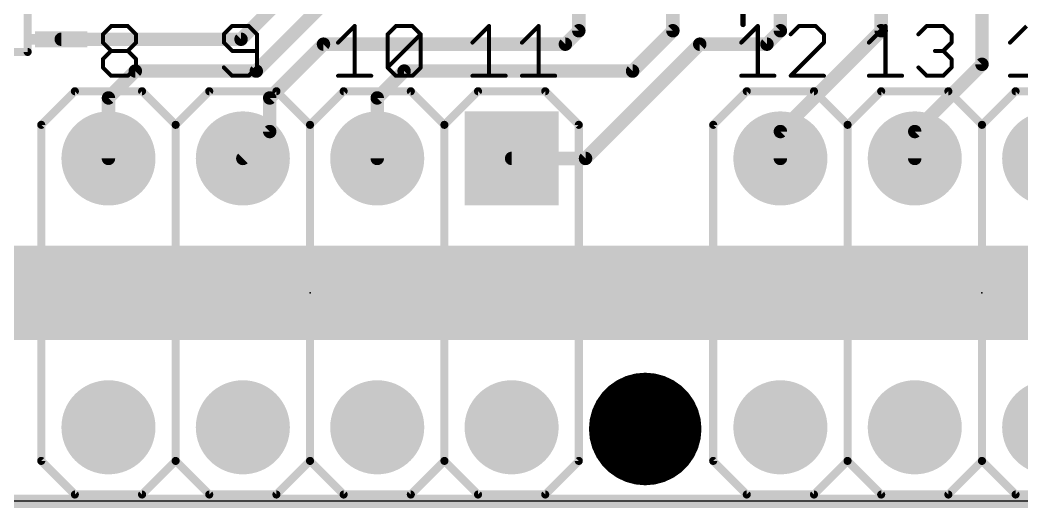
# Model space of a CAD drawing. Extents: x -31.2 to 31.8, y -0.1 to 26.1.
# Drawn here: x 2.14 to 21.08, y -0.13 to 9.09 of the extents above; entities that cross this region are included whole.
import ezdxf

# ---------------------------------------------------------------- set-up
doc = ezdxf.new("R2010")
doc.units = 0
for name, color, linetype in [('1', 12, 'CONTINUOUS'), ('16', 132, 'CONTINUOUS'), ('17', 110, 'CONTINUOUS'), ('20', 53, 'CONTINUOUS'), ('21', 40, 'CONTINUOUS'), ('22', 40, 'CONTINUOUS'), ('23', 53, 'CONTINUOUS'), ('41', 12, 'CONTINUOUS'), ('51', 253, 'CONTINUOUS')]:
    doc.layers.add(name, color=color, linetype=linetype)

# ---------------------------------------------------------------- blocks, each defined once
blk = doc.blocks.new('PIE')
at = {"const_width": 0.5}
blk.add_lwpolyline([(0, -0.25, 1), (0, 0.25, 1), (0, -0.25)], format="xyb", dxfattribs=at)
blk = doc.blocks.new('RECT')
blk.add_solid([(-0.5, -0.5), (0.5, -0.5), (-0.5, 0.5), (0.5, 0.5)])
blk = doc.blocks.new('ROUNDP')
at = {"const_width": 0.5}
blk.add_lwpolyline([(0, -0.25, 1), (0, 0.25, 1), (0, -0.25)], format="xyb", dxfattribs=at)
blk = doc.blocks.new('SQUAREP')
blk.add_solid([(-0.5, -0.5), (0.5, -0.5), (-0.5, 0.5), (0.5, 0.5)])

msp = doc.modelspace()

# ---------------------------------------------------------------- linework, layer by layer
at = {"layer": '1'}
for points, const_width in [([(6.316, 8.729), (9.652, 12.065)], 0.254), ([(12.7, 8.89), (12.7, 10.099)], 0.254), ([(16.51, 8.89), (16.51, 10.099)], 0.254), ([(18.415, 8.89), (18.415, 10.099)], 0.254), ([(20.32, 8.255), (20.32, 10.099)], 0.254), ([(6.604, 8.128), (8.382, 9.906)], 0.254), ([(14.478, 8.89), (14.478, 9.845)], 0.254), ([(12.446, 8.636), (12.7, 8.89)], 0.254), ([(13.716, 8.128), (14.478, 8.89)], 0.254), ([(16.256, 8.636), (16.51, 8.89)], 0.254), ([(16.51, 6.985), (18.415, 8.89)], 0.254), ([(2.9178, 8.729), (6.316, 8.729)], 0.254), ([(6.858, 7.62), (7.874, 8.636)], 0.254), ([(7.874, 8.636), (12.446, 8.636)], 0.254), ([(12.827, 6.477), (14.986, 8.636)], 0.254), ([(14.986, 8.636), (16.256, 8.636)], 0.254), ([(19.05, 6.985), (20.32, 8.255)], 0.254), ([(3.81, 7.62), (4.318, 8.128)], 0.254), ([(4.318, 8.128), (6.604, 8.128)], 0.254), ([(8.89, 7.62), (9.398, 8.128)], 0.254), ([(9.398, 8.128), (13.716, 8.128)], 0.254), ([(3.81, 6.477), (3.81, 7.62)], 0.254), ([(6.858, 6.985), (6.858, 7.62)], 0.254), ([(8.89, 6.477), (8.89, 7.62)], 0.254), ([(6.35, 6.477), (6.858, 6.985)], 0.254), ([(16.51, 6.477), (16.51, 6.985)], 0.254), ([(19.05, 6.477), (19.05, 6.985)], 0.254), ([(11.43, 6.477), (12.827, 6.477)], 0.254), ([(-3.81, 3.937), (3.81, 3.937)], 1.778), ([(3.81, 3.937), (6.35, 3.937)], 1.778), ([(6.35, 3.937), (8.89, 3.937)], 1.778), ([(8.89, 3.937), (11.43, 3.937)], 1.778), ([(11.43, 3.937), (16.51, 3.937)], 1.778), ([(16.51, 3.937), (19.05, 3.937)], 1.778), ([(19.05, 3.937), (21.59, 3.937)], 1.778), ([(21.59, 3.937), (24.13, 3.937)], 1.778)]:
    msp.add_lwpolyline(points, dxfattribs=dict(at, const_width=const_width))
for points, const_width in [([(12.6365, 8.89, 1), (12.7635, 8.89)], 0.127), ([(12.7449, 8.8451, 1), (12.6551, 8.9349)], 0.127), ([(14.4145, 8.89, 1), (14.5415, 8.89)], 0.127), ([(14.5229, 8.8451, 1), (14.4331, 8.9349)], 0.127), ([(16.4465, 8.89, 1), (16.5735, 8.89)], 0.127), ([(16.5549, 8.8451, 1), (16.4651, 8.9349)], 0.127), ([(18.3515, 8.89, 1), (18.4785, 8.89)], 0.127), ([(18.4599, 8.8451, 1), (18.3701, 8.9349)], 0.127), ([(2.9178, 8.7925, 1), (2.9178, 8.6655)], 0.127), ([(6.2711, 8.7739, 1), (6.3609, 8.6841)], 0.127), ([(6.316, 8.6655, 1), (6.316, 8.7925)], 0.127), ([(7.874, 8.6995, 1), (7.874, 8.5725)], 0.127), ([(7.9189, 8.5911, 1), (7.8291, 8.6809)], 0.127), ([(12.4011, 8.6809, 1), (12.4909, 8.5911)], 0.127), ([(12.446, 8.5725, 1), (12.446, 8.6995)], 0.127), ([(14.986, 8.6995, 1), (14.986, 8.5725)], 0.127), ([(15.0309, 8.5911, 1), (14.9411, 8.6809)], 0.127), ([(16.2111, 8.6809, 1), (16.3009, 8.5911)], 0.127), ([(16.256, 8.5725, 1), (16.256, 8.6995)], 0.127), ([(20.3649, 8.2101, 1), (20.2751, 8.2999)], 0.127), ([(4.318, 8.1915, 1), (4.318, 8.0645)], 0.127), ([(4.3629, 8.0831, 1), (4.2731, 8.1729)], 0.127), ([(6.5591, 8.1729, 1), (6.6489, 8.0831)], 0.127), ([(6.604, 8.0645, 1), (6.604, 8.1915)], 0.127), ([(9.398, 8.1915, 1), (9.398, 8.0645)], 0.127), ([(9.4429, 8.0831, 1), (9.3531, 8.1729)], 0.127), ([(13.6711, 8.1729, 1), (13.7609, 8.0831)], 0.127), ([(13.716, 8.0645, 1), (13.716, 8.1915)], 0.127), ([(20.2565, 8.255, 1), (20.3835, 8.255)], 0.127), ([(3.8735, 7.62, 1), (3.7465, 7.62)], 0.127), ([(3.7651, 7.6649, 1), (3.8549, 7.5751)], 0.127), ([(6.9215, 7.62, 1), (6.7945, 7.62)], 0.127), ([(6.8131, 7.6649, 1), (6.9029, 7.5751)], 0.127), ([(8.9535, 7.62, 1), (8.8265, 7.62)], 0.127), ([(8.8451, 7.6649, 1), (8.9349, 7.5751)], 0.127), ([(6.7945, 6.985, 1), (6.9215, 6.985)], 0.127), ([(6.9029, 6.9401, 1), (6.8131, 7.0299)], 0.127), ([(16.5735, 6.985, 1), (16.4465, 6.985)], 0.127), ([(16.4651, 7.0299, 1), (16.5549, 6.9401)], 0.127), ([(19.1135, 6.985, 1), (18.9865, 6.985)], 0.127), ([(19.0051, 7.0299, 1), (19.0949, 6.9401)], 0.127), ([(3.7465, 6.477, 1), (3.8735, 6.477)], 0.127), ([(6.3051, 6.5219, 1), (6.3949, 6.4321)], 0.127), ([(8.8265, 6.477, 1), (8.9535, 6.477)], 0.127), ([(11.43, 6.5405, 1), (11.43, 6.4135)], 0.127), ([(12.7821, 6.5219, 1), (12.8719, 6.4321)], 0.127), ([(12.827, 6.4135, 1), (12.827, 6.5405)], 0.127), ([(16.4465, 6.477, 1), (16.5735, 6.477)], 0.127), ([(18.9865, 6.477, 1), (19.1135, 6.477)], 0.127), ([(3.81, 4.3815, 1), (3.81, 3.4925)], 0.889), ([(3.81, 3.4925, 1), (3.81, 4.3815)], 0.889), ([(6.35, 4.3815, 1), (6.35, 3.4925)], 0.889), ([(6.35, 3.4925, 1), (6.35, 4.3815)], 0.889), ([(8.89, 4.3815, 1), (8.89, 3.4925)], 0.889), ([(8.89, 3.4925, 1), (8.89, 4.3815)], 0.889), ([(11.43, 4.3815, 1), (11.43, 3.4925)], 0.889), ([(11.43, 3.4925, 1), (11.43, 4.3815)], 0.889), ([(16.51, 4.3815, 1), (16.51, 3.4925)], 0.889), ([(16.51, 3.4925, 1), (16.51, 4.3815)], 0.889), ([(19.05, 4.3815, 1), (19.05, 3.4925)], 0.889), ([(19.05, 3.4925, 1), (19.05, 4.3815)], 0.889), ([(21.59, 4.3815, 1), (21.59, 3.4925)], 0.889)]:
    msp.add_lwpolyline(points, format="xyb", dxfattribs=dict(at, const_width=const_width))
at = {"layer": '16', "const_width": 0.254}
msp.add_lwpolyline([(31.663, 0), (-31.115, 0)], dxfattribs=at)
at = {"layer": '20'}
msp.add_line((27.94, 0), (-27.94, 0), dxfattribs=at)
at = {"layer": '21'}
for points, const_width in [([(3.7051, 8.8229), (3.8619, 8.9797)], 0.0762), ([(3.8619, 8.9797), (4.1754, 8.9797)], 0.0762), ([(4.1754, 8.9797), (4.3322, 8.8229)], 0.0762), ([(6.1479, 8.9797), (5.9911, 8.8229)], 0.0762), ([(6.4614, 8.9797), (6.1479, 8.9797)], 0.0762), ([(6.6182, 8.8229), (6.4614, 8.9797)], 0.0762), ([(8.1501, 8.6662), (8.4636, 8.9797)], 0.0762), ([(8.4636, 8.9797), (8.4636, 8.0391)], 0.0762), ([(9.0856, 8.8229), (9.2424, 8.9797)], 0.0762), ([(9.2424, 8.9797), (9.5559, 8.9797)], 0.0762), ([(9.5559, 8.9797), (9.7127, 8.8229)], 0.0762), ([(10.6901, 8.6662), (11.0036, 8.9797)], 0.0762), ([(11.0036, 8.9797), (11.0036, 8.0391)], 0.0762), ([(11.6256, 8.6662), (11.9392, 8.9797)], 0.0762), ([(11.9392, 8.9797), (11.9392, 8.0391)], 0.0762), ([(15.7701, 8.6662), (16.0836, 8.9797)], 0.0762), ([(16.0836, 8.9797), (16.0836, 8.0391)], 0.0762), ([(16.8624, 8.9797), (16.7056, 8.8229)], 0.0762), ([(17.1759, 8.9797), (16.8624, 8.9797)], 0.0762), ([(17.3327, 8.8229), (17.1759, 8.9797)], 0.0762), ([(18.1831, 8.6662), (18.4966, 8.9797)], 0.0762), ([(18.4966, 8.9797), (18.4966, 8.0391)], 0.0762), ([(19.1186, 8.8229), (19.2754, 8.9797)], 0.0762), ([(19.2754, 8.9797), (19.5889, 8.9797)], 0.0762), ([(19.5889, 8.9797), (19.7457, 8.8229)], 0.0762), ([(20.8501, 8.6662), (21.1636, 8.9797)], 0.0762), ([(3.7051, 8.6662), (3.7051, 8.8229)], 0.0762), ([(4.3322, 8.8229), (4.3322, 8.6662)], 0.0762), ([(5.9911, 8.8229), (5.9911, 8.6662)], 0.0762), ([(6.6182, 8.1959), (6.6182, 8.8229)], 0.0762), ([(9.0856, 8.1959), (9.0856, 8.8229)], 0.0762), ([(9.0856, 8.1959), (9.7127, 8.8229)], 0.0762), ([(9.7127, 8.8229), (9.7127, 8.1959)], 0.0762), ([(17.3327, 8.6662), (17.3327, 8.8229)], 0.0762), ([(19.7457, 8.8229), (19.7457, 8.6662)], 0.0762), ([(2.2828, 8.4894), (-2.2828, 8.4894)], 0.1524), ([(3.8619, 8.5094), (3.7051, 8.6662)], 0.0762), ([(3.7051, 8.3526), (3.8619, 8.5094)], 0.0762), ([(3.8619, 8.5094), (4.1754, 8.5094)], 0.0762), ([(4.3322, 8.6662), (4.1754, 8.5094)], 0.0762), ([(4.1754, 8.5094), (4.3322, 8.3526)], 0.0762), ([(5.9911, 8.6662), (6.1479, 8.5094)], 0.0762), ([(6.1479, 8.5094), (6.6182, 8.5094)], 0.0762), ([(16.7056, 8.0391), (17.3327, 8.6662)], 0.0762), ([(19.5889, 8.5094), (19.4322, 8.5094)], 0.0762), ([(19.7457, 8.6662), (19.5889, 8.5094)], 0.0762), ([(19.5889, 8.5094), (19.7457, 8.3526)], 0.0762), ([(3.7051, 8.1959), (3.7051, 8.3526)], 0.0762), ([(4.3322, 8.3526), (4.3322, 8.1959)], 0.0762), ([(19.7457, 8.3526), (19.7457, 8.1959)], 0.0762), ([(3.8619, 8.0391), (3.7051, 8.1959)], 0.0762), ([(4.3322, 8.1959), (4.1754, 8.0391)], 0.0762), ([(5.9911, 8.1959), (6.1479, 8.0391)], 0.0762), ([(6.4614, 8.0391), (6.6182, 8.1959)], 0.0762), ([(9.2424, 8.0391), (9.0856, 8.1959)], 0.0762), ([(9.7127, 8.1959), (9.5559, 8.0391)], 0.0762), ([(19.2754, 8.0391), (19.1186, 8.1959)], 0.0762), ([(19.7457, 8.1959), (19.5889, 8.0391)], 0.0762), ([(4.1754, 8.0391), (3.8619, 8.0391)], 0.0762), ([(6.1479, 8.0391), (6.4614, 8.0391)], 0.0762), ([(8.1501, 8.0391), (8.7772, 8.0391)], 0.0762), ([(9.5559, 8.0391), (9.2424, 8.0391)], 0.0762), ([(10.6901, 8.0391), (11.3172, 8.0391)], 0.0762), ([(11.6256, 8.0391), (12.2527, 8.0391)], 0.0762), ([(15.7701, 8.0391), (16.3972, 8.0391)], 0.0762), ([(17.3327, 8.0391), (16.7056, 8.0391)], 0.0762), ([(18.1831, 8.0391), (18.8102, 8.0391)], 0.0762), ([(19.5889, 8.0391), (19.2754, 8.0391)], 0.0762), ([(20.8501, 8.0391), (21.4772, 8.0391)], 0.0762), ([(3.175, 7.747), (2.54, 7.112)], 0.1524), ([(4.445, 7.747), (3.175, 7.747)], 0.1524), ([(5.08, 7.112), (4.445, 7.747)], 0.1524), ([(5.715, 7.747), (5.08, 7.112)], 0.1524), ([(6.985, 7.747), (5.715, 7.747)], 0.1524), ([(7.62, 7.112), (6.985, 7.747)], 0.1524), ([(8.255, 7.747), (7.62, 7.112)], 0.1524), ([(9.525, 7.747), (8.255, 7.747)], 0.1524), ([(10.16, 7.112), (9.525, 7.747)], 0.1524), ([(10.795, 7.747), (10.16, 7.112)], 0.1524), ([(12.065, 7.747), (10.795, 7.747)], 0.1524), ([(12.7, 7.112), (12.065, 7.747)], 0.1524), ([(15.875, 7.747), (15.24, 7.112)], 0.1524), ([(17.145, 7.747), (15.875, 7.747)], 0.1524), ([(17.78, 7.112), (17.145, 7.747)], 0.1524), ([(18.415, 7.747), (17.78, 7.112)], 0.1524), ([(19.685, 7.747), (18.415, 7.747)], 0.1524), ([(20.32, 7.112), (19.685, 7.747)], 0.1524), ([(20.955, 7.747), (20.32, 7.112)], 0.1524), ([(22.225, 7.747), (20.955, 7.747)], 0.1524), ([(2.54, 0.762), (2.54, 7.112)], 0.1524), ([(5.08, 0.762), (5.08, 7.112)], 0.1524), ([(7.62, 0.762), (7.62, 7.112)], 0.1524), ([(10.16, 0.762), (10.16, 7.112)], 0.1524), ([(12.7, 7.112), (12.7, 0.762)], 0.1524), ([(15.24, 0.762), (15.24, 7.112)], 0.1524), ([(17.78, 0.762), (17.78, 7.112)], 0.1524), ([(20.32, 0.762), (20.32, 7.112)], 0.1524), ([(3.175, 0.127), (2.54, 0.762)], 0.1524), ([(5.08, 0.762), (4.445, 0.127)], 0.1524), ([(5.715, 0.127), (5.08, 0.762)], 0.1524), ([(7.62, 0.762), (6.985, 0.127)], 0.1524), ([(8.255, 0.127), (7.62, 0.762)], 0.1524), ([(10.16, 0.762), (9.525, 0.127)], 0.1524), ([(10.795, 0.127), (10.16, 0.762)], 0.1524), ([(12.7, 0.762), (12.065, 0.127)], 0.1524), ([(15.875, 0.127), (15.24, 0.762)], 0.1524), ([(17.78, 0.762), (17.145, 0.127)], 0.1524), ([(18.415, 0.127), (17.78, 0.762)], 0.1524), ([(20.32, 0.762), (19.685, 0.127)], 0.1524), ([(20.955, 0.127), (20.32, 0.762)], 0.1524), ([(4.445, 0.127), (3.175, 0.127)], 0.1524), ([(6.985, 0.127), (5.715, 0.127)], 0.1524), ([(9.525, 0.127), (8.255, 0.127)], 0.1524), ([(12.065, 0.127), (10.795, 0.127)], 0.1524), ([(17.145, 0.127), (15.875, 0.127)], 0.1524), ([(19.685, 0.127), (18.415, 0.127)], 0.1524), ([(22.225, 0.127), (20.955, 0.127)], 0.1524)]:
    msp.add_lwpolyline(points, dxfattribs=dict(at, const_width=const_width))
for points, const_width in [([(3.8619, 8.9988, 1), (3.8619, 8.9607)], 0.0381), ([(3.8753, 8.9662, 1), (3.8484, 8.9932)], 0.0381), ([(4.1889, 8.9932, 1), (4.1619, 8.9662)], 0.0381), ([(4.1754, 8.9607, 1), (4.1754, 8.9988)], 0.0381), ([(6.1479, 8.9988, 1), (6.1479, 8.9607)], 0.0381), ([(6.1613, 8.9662, 1), (6.1344, 8.9932)], 0.0381), ([(6.4749, 8.9932, 1), (6.4479, 8.9662)], 0.0381), ([(6.4614, 8.9607, 1), (6.4614, 8.9988)], 0.0381), ([(8.4827, 8.9797, 1), (8.4446, 8.9797)], 0.0381), ([(8.4771, 8.9662, 1), (8.4502, 8.9932)], 0.0381), ([(9.2424, 8.9988, 1), (9.2424, 8.9607)], 0.0381), ([(9.2559, 8.9662, 1), (9.2289, 8.9932)], 0.0381), ([(9.5694, 8.9932, 1), (9.5424, 8.9662)], 0.0381), ([(9.5559, 8.9607, 1), (9.5559, 8.9988)], 0.0381), ([(11.0227, 8.9797, 1), (10.9846, 8.9797)], 0.0381), ([(11.0171, 8.9662, 1), (10.9902, 8.9932)], 0.0381), ([(11.9582, 8.9797, 1), (11.9201, 8.9797)], 0.0381), ([(11.9526, 8.9662, 1), (11.9257, 8.9932)], 0.0381), ([(16.1027, 8.9797, 1), (16.0646, 8.9797)], 0.0381), ([(16.0971, 8.9662, 1), (16.0702, 8.9932)], 0.0381), ([(16.8624, 8.9988, 1), (16.8624, 8.9607)], 0.0381), ([(16.8759, 8.9662, 1), (16.8489, 8.9932)], 0.0381), ([(17.1894, 8.9932, 1), (17.1624, 8.9662)], 0.0381), ([(17.1759, 8.9607, 1), (17.1759, 8.9988)], 0.0381), ([(18.5157, 8.9797, 1), (18.4776, 8.9797)], 0.0381), ([(18.5101, 8.9662, 1), (18.4832, 8.9932)], 0.0381), ([(19.2754, 8.9988, 1), (19.2754, 8.9607)], 0.0381), ([(19.2889, 8.9662, 1), (19.2619, 8.9932)], 0.0381), ([(19.6024, 8.9932, 1), (19.5754, 8.9662)], 0.0381), ([(19.5889, 8.9607, 1), (19.5889, 8.9988)], 0.0381), ([(3.6916, 8.8364, 1), (3.7186, 8.8095)], 0.0381), ([(3.7242, 8.8229, 1), (3.6861, 8.8229)], 0.0381), ([(4.3512, 8.8229, 1), (4.3131, 8.8229)], 0.0381), ([(4.3187, 8.8095, 1), (4.3456, 8.8364)], 0.0381), ([(5.9776, 8.8364, 1), (6.0046, 8.8095)], 0.0381), ([(6.0102, 8.8229, 1), (5.9721, 8.8229)], 0.0381), ([(6.6372, 8.8229, 1), (6.5991, 8.8229)], 0.0381), ([(6.6047, 8.8095, 1), (6.6316, 8.8364)], 0.0381), ([(9.1047, 8.8229, 1), (9.0666, 8.8229)], 0.0381), ([(9.0721, 8.8364, 1), (9.0991, 8.8095)], 0.0381), ([(9.7317, 8.8229, 1), (9.6936, 8.8229)], 0.0381), ([(9.7262, 8.8095, 1), (9.6992, 8.8364)], 0.0381), ([(9.6992, 8.8095, 1), (9.7262, 8.8364)], 0.0381), ([(16.6921, 8.8364, 1), (16.7191, 8.8095)], 0.0381), ([(17.3517, 8.8229, 1), (17.3136, 8.8229)], 0.0381), ([(17.3192, 8.8095, 1), (17.3462, 8.8364)], 0.0381), ([(19.1051, 8.8364, 1), (19.1321, 8.8095)], 0.0381), ([(19.7647, 8.8229, 1), (19.7266, 8.8229)], 0.0381), ([(19.7322, 8.8095, 1), (19.7592, 8.8364)], 0.0381), ([(2.2828, 8.4513, 1), (2.2828, 8.5275)], 0.0762), ([(3.7186, 8.6796, 1), (3.6916, 8.6527)], 0.0381), ([(3.6861, 8.6662, 1), (3.7242, 8.6662)], 0.0381), ([(3.8619, 8.5285, 1), (3.8619, 8.4904)], 0.0381), ([(3.8484, 8.4959, 1), (3.8753, 8.5229)], 0.0381), ([(3.8753, 8.4959, 1), (3.8484, 8.5229)], 0.0381), ([(4.1889, 8.5229, 1), (4.1619, 8.4959)], 0.0381), ([(4.1619, 8.5229, 1), (4.1889, 8.4959)], 0.0381), ([(4.1754, 8.4904, 1), (4.1754, 8.5285)], 0.0381), ([(4.3131, 8.6662, 1), (4.3512, 8.6662)], 0.0381), ([(4.3456, 8.6527, 1), (4.3187, 8.6796)], 0.0381), ([(6.0046, 8.6796, 1), (5.9776, 8.6527)], 0.0381), ([(5.9721, 8.6662, 1), (6.0102, 8.6662)], 0.0381), ([(6.1479, 8.5285, 1), (6.1479, 8.4904)], 0.0381), ([(6.1344, 8.4959, 1), (6.1613, 8.5229)], 0.0381), ([(6.6182, 8.4904, 1), (6.6182, 8.5285)], 0.0381), ([(8.1366, 8.6796, 1), (8.1636, 8.6527)], 0.0381), ([(10.6766, 8.6796, 1), (10.7036, 8.6527)], 0.0381), ([(11.6121, 8.6796, 1), (11.6391, 8.6527)], 0.0381), ([(15.7566, 8.6796, 1), (15.7836, 8.6527)], 0.0381), ([(17.3136, 8.6662, 1), (17.3517, 8.6662)], 0.0381), ([(17.3462, 8.6527, 1), (17.3192, 8.6796)], 0.0381), ([(18.1696, 8.6796, 1), (18.1966, 8.6527)], 0.0381), ([(19.4322, 8.5285, 1), (19.4322, 8.4904)], 0.0381), ([(19.6024, 8.5229, 1), (19.5754, 8.4959)], 0.0381), ([(19.5754, 8.5229, 1), (19.6024, 8.4959)], 0.0381), ([(19.5889, 8.4904, 1), (19.5889, 8.5285)], 0.0381), ([(19.7266, 8.6662, 1), (19.7647, 8.6662)], 0.0381), ([(19.7592, 8.6527, 1), (19.7322, 8.6796)], 0.0381), ([(20.8366, 8.6796, 1), (20.8636, 8.6527)], 0.0381), ([(3.6916, 8.3661, 1), (3.7186, 8.3392)], 0.0381), ([(3.7242, 8.3526, 1), (3.6861, 8.3526)], 0.0381), ([(4.3512, 8.3526, 1), (4.3131, 8.3526)], 0.0381), ([(4.3187, 8.3392, 1), (4.3456, 8.3661)], 0.0381), ([(19.7647, 8.3526, 1), (19.7266, 8.3526)], 0.0381), ([(19.7322, 8.3392, 1), (19.7592, 8.3661)], 0.0381), ([(3.7186, 8.2093, 1), (3.6916, 8.1824)], 0.0381), ([(3.6861, 8.1959, 1), (3.7242, 8.1959)], 0.0381), ([(4.3131, 8.1959, 1), (4.3512, 8.1959)], 0.0381), ([(4.3456, 8.1824, 1), (4.3187, 8.2093)], 0.0381), ([(6.0046, 8.2093, 1), (5.9776, 8.1824)], 0.0381), ([(6.5991, 8.1959, 1), (6.6372, 8.1959)], 0.0381), ([(6.6316, 8.1824, 1), (6.6047, 8.2093)], 0.0381), ([(9.0991, 8.2093, 1), (9.0721, 8.1824)], 0.0381), ([(9.0721, 8.2093, 1), (9.0991, 8.1824)], 0.0381), ([(9.0666, 8.1959, 1), (9.1047, 8.1959)], 0.0381), ([(9.6936, 8.1959, 1), (9.7317, 8.1959)], 0.0381), ([(9.7262, 8.1824, 1), (9.6992, 8.2093)], 0.0381), ([(19.1321, 8.2093, 1), (19.1051, 8.1824)], 0.0381), ([(19.7266, 8.1959, 1), (19.7647, 8.1959)], 0.0381), ([(19.7592, 8.1824, 1), (19.7322, 8.2093)], 0.0381), ([(3.8619, 8.0582, 1), (3.8619, 8.0201)], 0.0381), ([(3.8484, 8.0256, 1), (3.8753, 8.0526)], 0.0381), ([(4.1619, 8.0526, 1), (4.1889, 8.0256)], 0.0381), ([(4.1754, 8.0201, 1), (4.1754, 8.0582)], 0.0381), ([(6.1479, 8.0582, 1), (6.1479, 8.0201)], 0.0381), ([(6.1344, 8.0256, 1), (6.1613, 8.0526)], 0.0381), ([(6.4479, 8.0526, 1), (6.4749, 8.0256)], 0.0381), ([(6.4614, 8.0201, 1), (6.4614, 8.0582)], 0.0381), ([(8.1501, 8.0582, 1), (8.1501, 8.0201)], 0.0381), ([(8.4446, 8.0391, 1), (8.4827, 8.0391)], 0.0381), ([(8.7772, 8.0201, 1), (8.7772, 8.0582)], 0.0381), ([(9.2424, 8.0582, 1), (9.2424, 8.0201)], 0.0381), ([(9.2289, 8.0256, 1), (9.2559, 8.0526)], 0.0381), ([(9.5424, 8.0526, 1), (9.5694, 8.0256)], 0.0381), ([(9.5559, 8.0201, 1), (9.5559, 8.0582)], 0.0381), ([(10.6901, 8.0582, 1), (10.6901, 8.0201)], 0.0381), ([(10.9846, 8.0391, 1), (11.0227, 8.0391)], 0.0381), ([(11.3172, 8.0201, 1), (11.3172, 8.0582)], 0.0381), ([(11.6256, 8.0582, 1), (11.6256, 8.0201)], 0.0381), ([(11.9201, 8.0391, 1), (11.9582, 8.0391)], 0.0381), ([(12.2527, 8.0201, 1), (12.2527, 8.0582)], 0.0381), ([(15.7701, 8.0582, 1), (15.7701, 8.0201)], 0.0381), ([(16.0646, 8.0391, 1), (16.1027, 8.0391)], 0.0381), ([(16.3972, 8.0201, 1), (16.3972, 8.0582)], 0.0381), ([(16.7056, 8.0582, 1), (16.7056, 8.0201)], 0.0381), ([(16.6921, 8.0526, 1), (16.7191, 8.0256)], 0.0381), ([(17.3327, 8.0201, 1), (17.3327, 8.0582)], 0.0381), ([(18.1831, 8.0582, 1), (18.1831, 8.0201)], 0.0381), ([(18.4776, 8.0391, 1), (18.5157, 8.0391)], 0.0381), ([(18.8102, 8.0201, 1), (18.8102, 8.0582)], 0.0381), ([(19.2754, 8.0582, 1), (19.2754, 8.0201)], 0.0381), ([(19.2619, 8.0256, 1), (19.2889, 8.0526)], 0.0381), ([(19.5754, 8.0526, 1), (19.6024, 8.0256)], 0.0381), ([(19.5889, 8.0201, 1), (19.5889, 8.0582)], 0.0381), ([(20.8501, 8.0582, 1), (20.8501, 8.0201)], 0.0381), ([(3.175, 7.7851, 1), (3.175, 7.7089)], 0.0762), ([(3.2019, 7.7201, 1), (3.1481, 7.7739)], 0.0762), ([(4.4719, 7.7739, 1), (4.4181, 7.7201)], 0.0762), ([(4.445, 7.7089, 1), (4.445, 7.7851)], 0.0762), ([(5.715, 7.7851, 1), (5.715, 7.7089)], 0.0762), ([(5.7419, 7.7201, 1), (5.6881, 7.7739)], 0.0762), ([(7.0119, 7.7739, 1), (6.9581, 7.7201)], 0.0762), ([(6.985, 7.7089, 1), (6.985, 7.7851)], 0.0762), ([(8.255, 7.7851, 1), (8.255, 7.7089)], 0.0762), ([(8.2819, 7.7201, 1), (8.2281, 7.7739)], 0.0762), ([(9.5519, 7.7739, 1), (9.4981, 7.7201)], 0.0762), ([(9.525, 7.7089, 1), (9.525, 7.7851)], 0.0762), ([(10.795, 7.7851, 1), (10.795, 7.7089)], 0.0762), ([(10.8219, 7.7201, 1), (10.7681, 7.7739)], 0.0762), ([(12.0919, 7.7739, 1), (12.0381, 7.7201)], 0.0762), ([(12.065, 7.7089, 1), (12.065, 7.7851)], 0.0762), ([(15.875, 7.7851, 1), (15.875, 7.7089)], 0.0762), ([(15.9019, 7.7201, 1), (15.8481, 7.7739)], 0.0762), ([(17.1719, 7.7739, 1), (17.1181, 7.7201)], 0.0762), ([(17.145, 7.7089, 1), (17.145, 7.7851)], 0.0762), ([(18.415, 7.7851, 1), (18.415, 7.7089)], 0.0762), ([(18.4419, 7.7201, 1), (18.3881, 7.7739)], 0.0762), ([(19.7119, 7.7739, 1), (19.6581, 7.7201)], 0.0762), ([(19.685, 7.7089, 1), (19.685, 7.7851)], 0.0762), ([(20.955, 7.7851, 1), (20.955, 7.7089)], 0.0762), ([(20.9819, 7.7201, 1), (20.9281, 7.7739)], 0.0762), ([(2.5781, 7.112, 1), (2.5019, 7.112)], 0.0762), ([(2.5131, 7.1389, 1), (2.5669, 7.0851)], 0.0762), ([(5.1181, 7.112, 1), (5.0419, 7.112)], 0.0762), ([(5.0531, 7.1389, 1), (5.1069, 7.0851)], 0.0762), ([(5.0531, 7.0851, 1), (5.1069, 7.1389)], 0.0762), ([(7.6581, 7.112, 1), (7.5819, 7.112)], 0.0762), ([(7.5931, 7.1389, 1), (7.6469, 7.0851)], 0.0762), ([(7.5931, 7.0851, 1), (7.6469, 7.1389)], 0.0762), ([(10.1981, 7.112, 1), (10.1219, 7.112)], 0.0762), ([(10.1331, 7.1389, 1), (10.1869, 7.0851)], 0.0762), ([(10.1331, 7.0851, 1), (10.1869, 7.1389)], 0.0762), ([(12.7381, 7.112, 1), (12.6619, 7.112)], 0.0762), ([(12.6731, 7.0851, 1), (12.7269, 7.1389)], 0.0762), ([(15.2781, 7.112, 1), (15.2019, 7.112)], 0.0762), ([(15.2131, 7.1389, 1), (15.2669, 7.0851)], 0.0762), ([(17.8181, 7.112, 1), (17.7419, 7.112)], 0.0762), ([(17.7531, 7.1389, 1), (17.8069, 7.0851)], 0.0762), ([(17.7531, 7.0851, 1), (17.8069, 7.1389)], 0.0762), ([(20.3581, 7.112, 1), (20.2819, 7.112)], 0.0762), ([(20.2931, 7.1389, 1), (20.3469, 7.0851)], 0.0762), ([(20.2931, 7.0851, 1), (20.3469, 7.1389)], 0.0762), ([(2.5019, 0.762, 1), (2.5781, 0.762)], 0.0762), ([(2.5669, 0.7889, 1), (2.5131, 0.7351)], 0.0762), ([(5.0419, 0.762, 1), (5.1181, 0.762)], 0.0762), ([(5.1069, 0.7889, 1), (5.0531, 0.7351)], 0.0762), ([(5.1069, 0.7351, 1), (5.0531, 0.7889)], 0.0762), ([(7.5819, 0.762, 1), (7.6581, 0.762)], 0.0762), ([(7.6469, 0.7889, 1), (7.5931, 0.7351)], 0.0762), ([(7.6469, 0.7351, 1), (7.5931, 0.7889)], 0.0762), ([(10.1219, 0.762, 1), (10.1981, 0.762)], 0.0762), ([(10.1869, 0.7889, 1), (10.1331, 0.7351)], 0.0762), ([(10.1869, 0.7351, 1), (10.1331, 0.7889)], 0.0762), ([(12.6619, 0.762, 1), (12.7381, 0.762)], 0.0762), ([(12.7269, 0.7351, 1), (12.6731, 0.7889)], 0.0762), ([(15.2019, 0.762, 1), (15.2781, 0.762)], 0.0762), ([(15.2669, 0.7889, 1), (15.2131, 0.7351)], 0.0762), ([(17.7419, 0.762, 1), (17.8181, 0.762)], 0.0762), ([(17.8069, 0.7889, 1), (17.7531, 0.7351)], 0.0762), ([(17.8069, 0.7351, 1), (17.7531, 0.7889)], 0.0762), ([(20.2819, 0.762, 1), (20.3581, 0.762)], 0.0762), ([(20.3469, 0.7889, 1), (20.2931, 0.7351)], 0.0762), ([(20.3469, 0.7351, 1), (20.2931, 0.7889)], 0.0762), ([(3.175, 0.1651, 1), (3.175, 0.0889)], 0.0762), ([(3.1481, 0.1001, 1), (3.2019, 0.1539)], 0.0762), ([(4.4181, 0.1539, 1), (4.4719, 0.1001)], 0.0762), ([(4.445, 0.0889, 1), (4.445, 0.1651)], 0.0762), ([(5.715, 0.1651, 1), (5.715, 0.0889)], 0.0762), ([(5.6881, 0.1001, 1), (5.7419, 0.1539)], 0.0762), ([(6.9581, 0.1539, 1), (7.0119, 0.1001)], 0.0762), ([(6.985, 0.0889, 1), (6.985, 0.1651)], 0.0762), ([(8.255, 0.1651, 1), (8.255, 0.0889)], 0.0762), ([(8.2281, 0.1001, 1), (8.2819, 0.1539)], 0.0762), ([(9.4981, 0.1539, 1), (9.5519, 0.1001)], 0.0762), ([(9.525, 0.0889, 1), (9.525, 0.1651)], 0.0762), ([(10.795, 0.1651, 1), (10.795, 0.0889)], 0.0762), ([(10.7681, 0.1001, 1), (10.8219, 0.1539)], 0.0762), ([(12.0381, 0.1539, 1), (12.0919, 0.1001)], 0.0762), ([(12.065, 0.0889, 1), (12.065, 0.1651)], 0.0762), ([(15.875, 0.1651, 1), (15.875, 0.0889)], 0.0762), ([(15.8481, 0.1001, 1), (15.9019, 0.1539)], 0.0762), ([(17.1181, 0.1539, 1), (17.1719, 0.1001)], 0.0762), ([(17.145, 0.0889, 1), (17.145, 0.1651)], 0.0762), ([(18.415, 0.1651, 1), (18.415, 0.0889)], 0.0762), ([(18.3881, 0.1001, 1), (18.4419, 0.1539)], 0.0762), ([(19.6581, 0.1539, 1), (19.7119, 0.1001)], 0.0762), ([(19.685, 0.0889, 1), (19.685, 0.1651)], 0.0762), ([(20.955, 0.1651, 1), (20.955, 0.0889)], 0.0762), ([(20.9281, 0.1001, 1), (20.9819, 0.1539)], 0.0762)]:
    msp.add_lwpolyline(points, format="xyb", dxfattribs=dict(at, const_width=const_width))
at = {"layer": '22', "const_width": 0.1016}
msp.add_lwpolyline([(15.804, 9.0082), (15.804, 10.3301)], dxfattribs=at)
at = {"layer": '22', "const_width": 0.0508}
msp.add_lwpolyline([(15.7786, 9.0082, 1), (15.8294, 9.0082)], format="xyb", dxfattribs=at)
at = {"layer": '23'}
for p in [(7.62, 3.937), (20.32, 3.937), (13.955, 1.365)]:
    msp.add_point(p, dxfattribs=at)
at = {"layer": '41', "const_width": 0.127}
for points in [[(13.455, 2.231), (13.3122, 2.131)], [(13.613, 2.3047), (13.455, 2.231)], [(13.5729, 2.286), (14.3371, 2.286)], [(13.7814, 2.3498), (13.613, 2.3047)], [(13.955, 2.365), (13.7814, 2.3498)], [(14.1286, 2.3498), (13.955, 2.365)], [(14.297, 2.3047), (14.1286, 2.3498)], [(14.455, 2.231), (14.297, 2.3047)], [(14.5978, 2.131), (14.455, 2.231)], [(13.3122, 2.131), (13.189, 2.0078)], [(13.2132, 2.032), (14.6968, 2.032)], [(13.3521, 2.159), (14.5579, 2.159)], [(14.721, 2.0078), (14.5978, 2.131)], [(13.089, 1.865), (13.0153, 1.707)], [(13.189, 2.0078), (13.089, 1.865)], [(13.117, 1.905), (14.793, 1.905)], [(14.821, 1.865), (14.721, 2.0078)], [(14.8947, 1.707), (14.821, 1.865)], [(13.0153, 1.707), (12.9702, 1.5386)], [(13.0003, 1.651), (14.9097, 1.651)], [(13.0484, 1.778), (14.8616, 1.778)], [(14.9398, 1.5386), (14.8947, 1.707)], [(12.9702, 1.5386), (12.955, 1.365)], [(12.9689, 1.524), (14.9411, 1.524)], [(14.955, 1.365), (14.9398, 1.5386)], [(12.955, 1.365), (12.9702, 1.1914)], [(12.9578, 1.397), (14.9522, 1.397)], [(12.9633, 1.27), (14.9467, 1.27)], [(14.9398, 1.1914), (14.955, 1.365)], [(12.9702, 1.1914), (13.0153, 1.023)], [(12.9831, 1.143), (14.9268, 1.143)], [(14.8947, 1.023), (14.9398, 1.1914)], [(13.0153, 1.023), (13.089, 0.865)], [(13.0186, 1.016), (14.8914, 1.016)], [(13.0778, 0.889), (14.8322, 0.889)], [(14.821, 0.865), (14.8947, 1.023)], [(13.089, 0.865), (13.189, 0.7222)], [(13.1611, 0.762), (14.7489, 0.762)], [(13.189, 0.7222), (13.3122, 0.599)], [(14.5978, 0.599), (14.721, 0.7222)], [(14.721, 0.7222), (14.821, 0.865)], [(13.2762, 0.635), (14.6338, 0.635)], [(13.3122, 0.599), (13.455, 0.499)], [(13.4421, 0.508), (14.4679, 0.508)], [(14.455, 0.499), (14.5978, 0.599)], [(13.455, 0.499), (13.613, 0.4253)], [(13.613, 0.4253), (13.7814, 0.3802)], [(13.7783, 0.381), (14.1317, 0.381)], [(13.7814, 0.3802), (13.955, 0.365)], [(13.955, 0.365), (14.1286, 0.3802)], [(14.1286, 0.3802), (14.297, 0.4253)], [(14.297, 0.4253), (14.455, 0.499)]]:
    msp.add_lwpolyline(points, dxfattribs=at)
at = {"layer": '41', "const_width": 0.0635}
for points in [[(13.4416, 2.2598, 1), (13.4684, 2.2022)], [(13.4732, 2.205, 1), (13.4368, 2.257)], [(13.5729, 2.3178, 1), (13.5729, 2.2542)], [(13.6048, 2.3354, 1), (13.6212, 2.274)], [(13.6264, 2.2759, 1), (13.5996, 2.3335)], [(13.7786, 2.3814, 1), (13.7841, 2.3182)], [(13.7896, 2.3191, 1), (13.7731, 2.3805)], [(13.9578, 2.3966, 1), (13.9522, 2.3334)], [(13.9578, 2.3334, 1), (13.9522, 2.3966)], [(14.1369, 2.3805, 1), (14.1204, 2.3191)], [(14.1259, 2.3182, 1), (14.1314, 2.3814)], [(14.3104, 2.3335, 1), (14.2836, 2.2759)], [(14.2888, 2.274, 1), (14.3052, 2.3354)], [(14.3371, 2.2542, 1), (14.3371, 2.3178)], [(14.4732, 2.257, 1), (14.4368, 2.205)], [(14.4416, 2.2022, 1), (14.4684, 2.2598)], [(13.2132, 2.0638, 1), (13.2132, 2.0002)], [(13.294, 2.1571, 1), (13.3304, 2.105)], [(13.3347, 2.1086, 1), (13.2898, 2.1535)], [(13.3521, 2.1908, 1), (13.3521, 2.1273)], [(14.5579, 2.1273, 1), (14.5579, 2.1908)], [(14.6202, 2.1535, 1), (14.5753, 2.1086)], [(14.5796, 2.105, 1), (14.616, 2.1571)], [(14.6968, 2.0002, 1), (14.6968, 2.0638)], [(13.063, 1.8832, 1), (13.115, 1.8468)], [(13.1178, 1.8516, 1), (13.0602, 1.8784)], [(13.117, 1.9367, 1), (13.117, 1.8733)], [(13.1665, 2.0302, 1), (13.2114, 1.9853)], [(13.215, 1.9896, 1), (13.1629, 2.026)], [(14.7471, 2.026, 1), (14.695, 1.9896)], [(14.6986, 1.9853, 1), (14.7435, 2.0302)], [(14.8498, 1.8784, 1), (14.7922, 1.8516)], [(14.793, 1.8733, 1), (14.793, 1.9367)], [(14.795, 1.8468, 1), (14.847, 1.8832)], [(13.0003, 1.6827, 1), (13.0003, 1.6193)], [(12.9865, 1.7204, 1), (13.0441, 1.6936)], [(13.046, 1.6988, 1), (12.9846, 1.7152)], [(13.0484, 1.8097, 1), (13.0484, 1.7463)], [(14.8616, 1.7463, 1), (14.8616, 1.8097)], [(14.9254, 1.7152, 1), (14.864, 1.6988)], [(14.8659, 1.6936, 1), (14.9235, 1.7204)], [(14.9097, 1.6193, 1), (14.9097, 1.6827)], [(12.9689, 1.5557, 1), (12.9689, 1.4923)], [(12.9395, 1.5469, 1), (13.0009, 1.5304)], [(13.0018, 1.5359, 1), (12.9386, 1.5414)], [(14.9714, 1.5414, 1), (14.9082, 1.5359)], [(14.9091, 1.5304, 1), (14.9705, 1.5469)], [(14.9411, 1.4923, 1), (14.9411, 1.5557)], [(12.9866, 1.3678, 1), (12.9234, 1.3622)], [(12.9234, 1.3678, 1), (12.9866, 1.3622)], [(12.9578, 1.4287, 1), (12.9578, 1.3653)], [(12.9633, 1.3017, 1), (12.9633, 1.2383)], [(14.9866, 1.3622, 1), (14.9234, 1.3678)], [(14.9234, 1.3622, 1), (14.9866, 1.3678)], [(14.9467, 1.2383, 1), (14.9467, 1.3017)], [(14.9522, 1.3653, 1), (14.9522, 1.4287)], [(13.0009, 1.1996, 1), (12.9395, 1.1831)], [(12.9386, 1.1886, 1), (13.0018, 1.1941)], [(12.9831, 1.1747, 1), (12.9831, 1.1113)], [(14.9082, 1.1941, 1), (14.9714, 1.1886)], [(14.9705, 1.1831, 1), (14.9091, 1.1996)], [(14.9268, 1.1113, 1), (14.9268, 1.1747)], [(13.0441, 1.0364, 1), (12.9865, 1.0096)], [(12.9846, 1.0148, 1), (13.046, 1.0312)], [(13.0186, 1.0477, 1), (13.0186, 0.9843)], [(13.0778, 0.9207, 1), (13.0778, 0.8573)], [(14.8322, 0.8573, 1), (14.8322, 0.9207)], [(14.864, 1.0312, 1), (14.9254, 1.0148)], [(14.9235, 1.0096, 1), (14.8659, 1.0364)], [(14.8914, 0.9843, 1), (14.8914, 1.0477)], [(13.115, 0.8832, 1), (13.063, 0.8468)], [(13.0602, 0.8516, 1), (13.1178, 0.8784)], [(13.1611, 0.7937, 1), (13.1611, 0.7303)], [(13.2114, 0.7447, 1), (13.1665, 0.6998)], [(13.1629, 0.704, 1), (13.215, 0.7404)], [(14.695, 0.7404, 1), (14.7471, 0.704)], [(14.7435, 0.6998, 1), (14.6986, 0.7447)], [(14.7489, 0.7303, 1), (14.7489, 0.7937)], [(14.7922, 0.8784, 1), (14.8498, 0.8516)], [(14.847, 0.8468, 1), (14.795, 0.8832)], [(13.2762, 0.6667, 1), (13.2762, 0.6033)], [(13.3304, 0.625, 1), (13.294, 0.5729)], [(13.2898, 0.5765, 1), (13.3347, 0.6214)], [(13.4421, 0.5397, 1), (13.4421, 0.4763)], [(14.4679, 0.4763, 1), (14.4679, 0.5397)], [(14.5753, 0.6214, 1), (14.6202, 0.5765)], [(14.616, 0.5729, 1), (14.5796, 0.625)], [(14.6338, 0.6033, 1), (14.6338, 0.6667)], [(13.4684, 0.5278, 1), (13.4416, 0.4702)], [(13.4368, 0.473, 1), (13.4732, 0.525)], [(13.6212, 0.456, 1), (13.6048, 0.3946)], [(13.5996, 0.3965, 1), (13.6264, 0.4541)], [(13.7783, 0.4128, 1), (13.7783, 0.3493)], [(13.7841, 0.4118, 1), (13.7786, 0.3486)], [(13.7731, 0.3495, 1), (13.7896, 0.4109)], [(13.9522, 0.3966, 1), (13.9578, 0.3334)], [(13.9522, 0.3334, 1), (13.9578, 0.3966)], [(14.1204, 0.4109, 1), (14.1369, 0.3495)], [(14.1314, 0.3486, 1), (14.1259, 0.4118)], [(14.1317, 0.3493, 1), (14.1317, 0.4128)], [(14.2836, 0.4541, 1), (14.3104, 0.3965)], [(14.3052, 0.3946, 1), (14.2888, 0.456)], [(14.4368, 0.525, 1), (14.4732, 0.473)], [(14.4684, 0.4702, 1), (14.4416, 0.5278)]]:
    msp.add_lwpolyline(points, format="xyb", dxfattribs=at)
at = {"layer": '51', "const_width": 0.1524}
msp.add_lwpolyline([(2.2828, 8.4894), (2.2828, 17.4186)], dxfattribs=at)
at = {"layer": '51', "const_width": 0.0762}
msp.add_lwpolyline([(2.2447, 8.4894, 1), (2.3209, 8.4894)], format="xyb", dxfattribs=at)

# ---------------------------------------------------------------- block references
at = {"layer": '1', "xscale": 0.3048, "yscale": 0.9906, "rotation": 270}
msp.add_blockref('RECT', (2.9178, 8.729), dxfattribs=at)
at = {"layer": '1'}
msp.add_blockref('PIE', (13.955, 1.365), dxfattribs=at)
at = {"layer": '17', "xscale": 1.778, "yscale": 1.778, "rotation": 180}
for name, p in [('ROUNDP', (3.81, 6.477)), ('ROUNDP', (3.81, 6.477)), ('ROUNDP', (6.35, 6.477)), ('ROUNDP', (6.35, 6.477)), ('ROUNDP', (8.89, 6.477)), ('ROUNDP', (8.89, 6.477)), ('SQUAREP', (11.43, 6.477)), ('SQUAREP', (11.43, 6.477)), ('ROUNDP', (16.51, 6.477)), ('ROUNDP', (16.51, 6.477)), ('ROUNDP', (19.05, 6.477)), ('ROUNDP', (19.05, 6.477)), ('ROUNDP', (21.59, 6.477)), ('ROUNDP', (21.59, 6.477)), ('ROUNDP', (3.81, 3.937)), ('ROUNDP', (3.81, 3.937)), ('ROUNDP', (6.35, 3.937)), ('ROUNDP', (6.35, 3.937)), ('ROUNDP', (8.89, 3.937)), ('ROUNDP', (8.89, 3.937)), ('ROUNDP', (11.43, 3.937)), ('ROUNDP', (11.43, 3.937)), ('ROUNDP', (16.51, 3.937)), ('ROUNDP', (16.51, 3.937)), ('ROUNDP', (19.05, 3.937)), ('ROUNDP', (19.05, 3.937)), ('ROUNDP', (21.59, 3.937)), ('ROUNDP', (21.59, 3.937)), ('ROUNDP', (3.81, 1.397)), ('ROUNDP', (3.81, 1.397)), ('ROUNDP', (6.35, 1.397)), ('ROUNDP', (6.35, 1.397)), ('ROUNDP', (8.89, 1.397)), ('ROUNDP', (8.89, 1.397)), ('ROUNDP', (11.43, 1.397)), ('ROUNDP', (11.43, 1.397)), ('ROUNDP', (16.51, 1.397)), ('ROUNDP', (16.51, 1.397)), ('ROUNDP', (19.05, 1.397)), ('ROUNDP', (19.05, 1.397)), ('ROUNDP', (21.59, 1.397)), ('ROUNDP', (21.59, 1.397))]:
    msp.add_blockref(name, p, dxfattribs=at)
at = {"layer": '51'}
for p, xscale, yscale, rotation in [((2.7019, 8.729), 0.2032, 0.8382, 270), ((3.81, 6.477), 0.508, 0.508, 180), ((6.35, 6.477), 0.508, 0.508, 180), ((8.89, 6.477), 0.508, 0.508, 180), ((11.43, 6.477), 0.508, 0.508, 180), ((16.51, 6.477), 0.508, 0.508, 180), ((19.05, 6.477), 0.508, 0.508, 180), ((3.81, 3.937), 0.508, 0.508, 180), ((6.35, 3.937), 0.508, 0.508, 180), ((8.89, 3.937), 0.508, 0.508, 180), ((11.43, 3.937), 0.508, 0.508, 180), ((16.51, 3.937), 0.508, 0.508, 180), ((19.05, 3.937), 0.508, 0.508, 180), ((3.81, 1.397), 0.508, 0.508, 180), ((6.35, 1.397), 0.508, 0.508, 180), ((8.89, 1.397), 0.508, 0.508, 180), ((11.43, 1.397), 0.508, 0.508, 180), ((16.51, 1.397), 0.508, 0.508, 180), ((19.05, 1.397), 0.508, 0.508, 180)]:
    msp.add_blockref('RECT', p, dxfattribs=dict(at, xscale=xscale, yscale=yscale, rotation=rotation))

doc.saveas('drawing.dxf')
